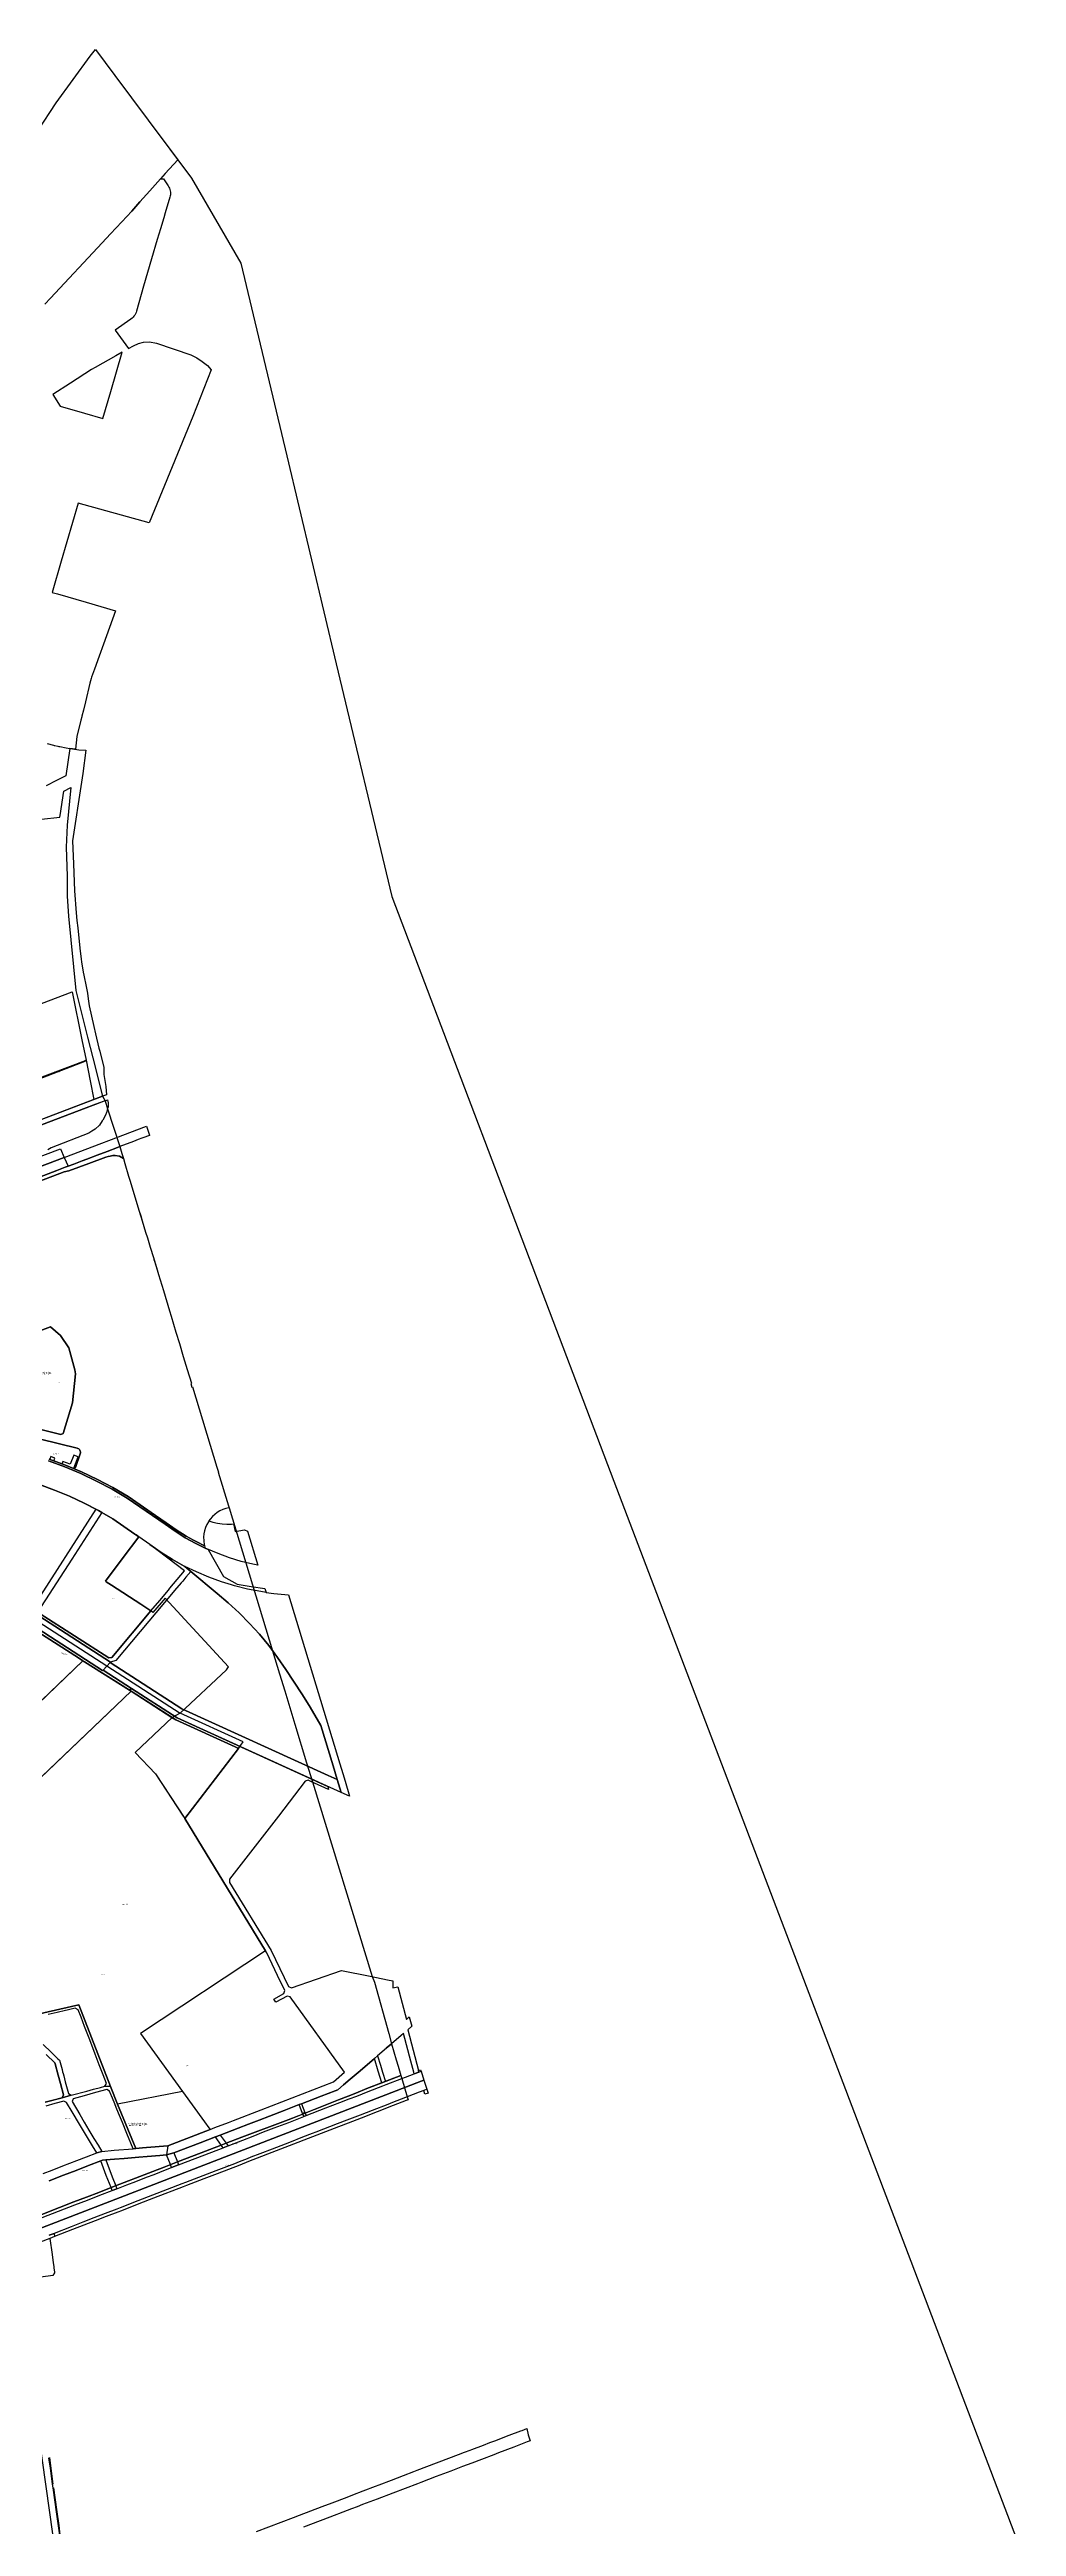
# Model space of a CAD drawing. Header units: metres. Extents: x 198218 to 208474, y 536547 to 547345.
# Drawn here: x 201273 to 202801, y 543351 to 547263 of the extents above; entities that cross this region are included whole.
import ezdxf
from ezdxf.enums import TextEntityAlignment as Align

# ---------------------------------------------------------------- set-up
doc = ezdxf.new("R2010")
doc.units = ezdxf.units.M
for name, color, linetype in [('PARCEL_BONBUN', 7, 'Continuous'), ('PARCEL_BUBUN', 8, 'Continuous'), ('PARCEL_LABEL', 3, 'Continuous'), ('ZONING', 5, 'Continuous'), ('ZONING_LABEL', 6, 'Continuous')]:
    doc.layers.add(name, color=color, linetype=linetype)

msp = doc.modelspace()

# ---------------------------------------------------------------- linework, layer by layer
at = {"layer": 'PARCEL_BONBUN'}
for points in [[(201269.4, 546166.5), (201279.3, 546163.9), (201280.5, 546163.6), (201281.7, 546163.4), (201286.3, 546162.3), (201287.6, 546162), (201289.2, 546161.7), (201299.1, 546159.8), (201305.2, 546158.8), (201309.2, 546158.2), (201319.2, 546156.9), (201330.5, 546155.9), (201325.5, 546119.5), (201323.5, 546105.4), (201309.4, 546012.7), (201310.9, 545976.8), (201312.4, 545934.1), (201315, 545899.2), (201316.3, 545887), (201317.6, 545875.6), (201320.7, 545843.5), (201323.1, 545826), (201323.7, 545821.9), (201326, 545805.5), (201327, 545800.9), (201330.9, 545783), (201333.2, 545772.2), (201334, 545763.5), (201335.8, 545752.5), (201342.9, 545719.8), (201345.7, 545707.9), (201350.9, 545685.3), (201352.6, 545680.6), (201359.1, 545655), (201358.7, 545643.8), (201362.1, 545624.8), (201363.1, 545611.8), (201356.6, 545609.4), (201343.3, 545604.3), (201170.4, 545538.7)], [(201253.3, 545561.6), (201326.5, 545589.4), (201346.2, 545596.8), (201358.6, 545601.6), (201361.1, 545602.5), (201364.6, 545603.9), (201365.8, 545599), (201365.5, 545592.9), (201364.8, 545590.3), (201363.7, 545586), (201363, 545583.9), (201361.5, 545579.8), (201357.2, 545571.9), (201356.2, 545570.5), (201351.8, 545564), (201345, 545557.4), (201339.8, 545554.2), (201335.2, 545551.4), (201275.6, 545528), (201270.2, 545525.1)], [(200792.9, 545321.6), (201296.4, 545512.8), (201426.4, 545562.2), (201430.8, 545547.8), (201430.8, 545547.7), (201420.5, 545543.8), (201419, 545543.2), (201413.3, 545541), (201405.8, 545538.2), (201384, 545529.9), (201380.2, 545528.5), (201364.2, 545522.4), (201348.2, 545516.3), (201332.2, 545510.3), (201324.8, 545507.4), (201311.4, 545502.3), (201302.4, 545498.9), (201298, 545497.3), (201284.7, 545492.2), (201232.5, 545472.4)], [(201247.2, 545510.1), (201290.5, 545526.6), (201296.4, 545512.8), (200792.9, 545321.6)], [(201232.5, 545472.4), (201284.7, 545492.2), (201298, 545497.3), (201302.4, 545498.9), (201311.4, 545502.3), (201324.8, 545507.4), (201332.2, 545510.3), (201348.2, 545516.3), (201364.2, 545522.4), (201380.2, 545528.5), (201384, 545529.9), (201387.2, 545519.2), (201389.7, 545511.1), (201392, 545503.2), (201398.1, 545483.3), (201400.4, 545475.6), (201414.4, 545429.5), (201417.1, 545420.4), (201419.5, 545412.6), (201424.9, 545394.9), (201427.6, 545386), (201427.6, 545385.8), (201430.9, 545375), (201432.1, 545371.1), (201437.1, 545354.6), (201442.9, 545335.6), (201445.2, 545327.8), (201452.9, 545302.5), (201462.5, 545270.8), (201462.5, 545270.8), (201462.5, 545270.8), (201465.2, 545262), (201472.8, 545236.7), (201478.2, 545219.1), (201484.4, 545198.5), (201490.6, 545178), (201497.2, 545156.3), (201496.3, 545156), (201498.1, 545150.3), (201498.9, 545150.6), (201537.4, 545023.7), (201537.6, 545023.6), (201540, 545015.9), (201539.7, 545016), (201555.9, 544962.5), (201556.8, 544959.7), (201556.5, 544959.7), (201551.6, 544958.5), (201546.9, 544956.8), (201542.4, 544954.7), (201538.2, 544952.1), (201534.2, 544949.1), (201530.5, 544945.7), (201527.1, 544941.8), (201525, 544938.8), (201531.2, 544936.9), (201538.5, 544935.2), (201545.8, 544934.2), (201553.3, 544933.7), (201560.8, 544933.8), (201563.6, 544934.1), (201566.6, 544922.3), (201569.8, 544922.6), (201578.1, 544924.1), (201581.2, 544924.9), (201585.7, 544922.4), (201602.3, 544868.7), (201594.3, 544870.3), (201575.7, 544874.9), (201557.4, 544880.5), (201539.3, 544887.1), (201521.7, 544894.6), (201519.9, 544895.4), (201519.2, 544895.8), (201504.4, 544903), (201487.6, 544912.3), (201480.6, 544916.7), (201471.4, 544922.5), (201455.7, 544933.5), (201395.8, 544974.9), (201371.8, 544988.9), (201347.4, 545001.7), (201322.5, 545013.5), (201297.1, 545024.1), (201271.4, 545033.7)], [(201271.4, 545033.7), (201297.1, 545024.1), (201322.5, 545013.5), (201347.4, 545001.7), (201371.8, 544988.9), (201395.8, 544974.9), (201455.7, 544933.5), (201471.4, 544922.5), (201480.6, 544916.7), (201487.6, 544912.3), (201504.4, 544903), (201519.2, 544895.8), (201519.9, 544895.4), (201521.7, 544894.6), (201523.7, 544893.7), (201548, 544850.9), (201569.6, 544839.1), (201591.6, 544835), (201613.1, 544832.1), (201615.5, 544826), (201627.7, 544824.3), (201638.9, 544823.3), (201650.7, 544822.3), (201731.6, 544555.2), (201736.3, 544539.8), (201740, 544527.7), (201747.2, 544503.9), (201733.9, 544509.9), (201727.7, 544530.3), (201721.1, 544552.1), (201701.8, 544615.8), (201685, 544644.8), (201672.7, 544664), (201671.6, 544665.7), (201646.5, 544703.9), (201633.4, 544723.1), (201619.4, 544741.8), (201604.6, 544759.7), (201588.9, 544777), (201572.6, 544793.5), (201555.5, 544809.3), (201537.7, 544824.3), (201496.3, 544859.1), (201486.9, 544867), (201485.9, 544867.5), (201467.3, 544877.8), (201449.3, 544889.1), (201431.8, 544901.4), (201414.3, 544913.5), (201409.7, 544916.7), (201408, 544917.8), (201372.9, 544942.1), (201359.5, 544949.8), (201355.6, 544952.1), (201350.6, 544955), (201327.8, 544966.8), (201304.7, 544977.7), (201281.1, 544987.5), (201257.2, 544996.3)], [(201257.2, 544996.3), (201281.1, 544987.5), (201304.7, 544977.7), (201327.8, 544966.8), (201346.4, 544957.2), (201350.6, 544955), (201355.6, 544952.1), (201359.5, 544949.8), (201372.9, 544942.1), (201408, 544917.8), (201414.3, 544913.5), (201389.6, 544880.9), (201361.4, 544843.5), (201362.8, 544842.6), (201371.2, 544837.2), (201417.2, 544807.1), (201433.3, 544796.6), (201371.6, 544723.2), (201371.6, 544723.2), (201366.6, 544722.4), (201258.1, 544792.3)], [(201258.1, 544792.3), (201366.6, 544722.4), (201371.6, 544723.2), (201433.3, 544796.6), (201447.3, 544813.3), (201460.9, 544829.4), (201463.4, 544832.4), (201486.5, 544859.9), (201431.8, 544901.4), (201449.3, 544889.1), (201467.3, 544877.8), (201485.9, 544867.5), (201486.9, 544867), (201496.3, 544859.1), (201537.7, 544824.3), (201555.5, 544809.3), (201572.6, 544793.5), (201588.9, 544777), (201604.6, 544759.7), (201619.4, 544741.8), (201633.4, 544723.1), (201646.5, 544703.9), (201671.6, 544665.7), (201672.7, 544664), (201685, 544644.8), (201701.8, 544615.8), (201721.1, 544552.1), (201727.7, 544530.3), (201713.6, 544536.7), (201482.2, 544642.1), (201368.8, 544715.1), (201368.8, 544715.1), (201369.4, 544715.9), (201247.2, 544794.6)], [(201235.6, 544775.9), (201318.9, 544722.4), (201325.9, 544717.9), (201255.7, 544650.6)], [(201247.2, 544794.6), (201369.4, 544715.9), (201368.8, 544715.1), (201368.8, 544715.1), (201482.2, 544642.1), (201713.6, 544536.7), (201727.7, 544530.3), (201733.9, 544509.9), (201474.5, 544628), (201402.5, 544674.3), (201357.6, 544703.3), (201356.8, 544702.6), (201237.2, 544779.7)], [(201189.6, 544467.5), (201402.2, 544669.8), (201466.4, 544628.4), (201472.6, 544624.5), (201566.2, 544581.9), (201571.8, 544579.3), (201486.6, 544468.7), (201614.2, 544259.6), (201416.8, 544129.2), (201483.2, 544037.6), (201517.9, 543989.7), (201524.8, 543980.1), (201526.7, 543977.6), (201460, 543951.9), (201426.1, 543949), (201419.7, 543948.5), (201409.2, 543947.6), (201380.7, 544017.4), (201380.7, 544017.4), (201380.7, 544017.4), (201369.2, 544045.5), (201319.5, 544174.4), (201252.6, 544159.2)], [(201252.6, 544159.2), (201319.5, 544174.4), (201369.2, 544045.5), (201380.7, 544017.4), (201409.2, 543947.6), (201419.7, 543948.5), (201426.1, 543949), (201460, 543951.9), (201526.7, 543977.6), (201534.4, 543980.5), (201556.1, 543988.9), (201563.6, 543991.8), (201607.5, 544008.8), (201705.4, 544046.5), (201721.6, 544052.7), (201739.3, 544067.9), (201653.2, 544187.1), (201648.3, 544188.2), (201630.8, 544178.5), (201627.6, 544183.6), (201643.4, 544192.3), (201644.9, 544197.1), (201633.4, 544220.9), (201616.2, 544256.4), (201614.2, 544259.6), (201486.6, 544468.7), (201571.8, 544579.3), (201566.2, 544581.9), (201472.6, 544624.5), (201466.9, 544628.1), (201402.2, 544669.8), (201399.6, 544671.5), (201402.5, 544674.3), (201474.5, 544628), (201712.8, 544519.5), (201714, 544514.6), (201692, 544524.6), (201688.1, 544526.3), (201682, 544529.1), (201677.2, 544527.9), (201634.6, 544472.7), (201557.6, 544372.9), (201557.4, 544367.9), (201623.2, 544260.3), (201650.8, 544203.3), (201655.4, 544201.4), (201734.4, 544228.8), (201779.7, 544219.6), (201807.1, 544214), (201815.6, 544212.2), (201815.4, 544201.4), (201823.3, 544202.9), (201837.1, 544151.6), (201841.4, 544155.3), (201845.8, 544140.6), (201839.1, 544134.9), (201856.1, 544070.7), (201856.7, 544068.4), (201849.2, 544065.5), (201848.5, 544068.1), (201843.9, 544085.3), (201832.3, 544129.1), (201828.7, 544126), (201813.4, 544112.9), (201805.3, 544105.9), (201791.4, 544094.1), (201796, 544079.1), (201799.3, 544068.2), (201803.8, 544053.3), (201798.2, 544051.2), (201792.5, 544069.9), (201786.5, 544089.9), (201763.7, 544070.4), (201748.3, 544057.2), (201737.6, 544048), (201728.8, 544040.5), (201724.3, 544038.8), (201702.3, 544030.3), (201671.2, 544018.3), (201676.7, 544004.2), (201678.5, 543999.6), (201674.7, 543998.1), (201672.9, 544002.8), (201667.5, 544016.9), (201643.7, 544007.7), (201620.7, 543998.8), (201604.2, 543992.5), (201587.7, 543986.1), (201571.3, 543979.8), (201542.9, 543968.8), (201552.1, 543956.1), (201555.1, 543951.9), (201547.4, 543948.9), (201544.4, 543953.1), (201535.2, 543965.9), (201511.3, 543956.6), (201496, 543950.7), (201469.7, 543940.6), (201475.2, 543926.4), (201477, 543921.7), (201465.8, 543917.4), (201464, 543922.1), (201458, 543937.6), (201447.2, 543936.7), (201427.2, 543935.1), (201414, 543933.9), (201391.2, 543932), (201375.9, 543930.7), (201361.9, 543929.6), (201372.2, 543903), (201377.7, 543888.7), (201379.5, 543884), (201372, 543881.2), (201370.2, 543885.8), (201362.7, 543905.2), (201353.9, 543928), (201334.6, 543920.6), (201315.2, 543913.1), (201295, 543905.3), (201272.5, 543896.6)], [(201267.8, 544096), (201281.7, 544082.7), (201282.1, 544081.1), (201286.9, 544063.2), (201290.4, 544050.2), (201295.3, 544032.1), (201292.8, 544027.8), (201278.8, 544024), (201266.2, 544020.6)], [(201261.6, 543838.5), (201313.1, 543858.4), (201333.3, 543866.2), (201352.7, 543873.7), (201372, 543881.2), (201379.5, 543884), (201395, 543890), (201409.2, 543895.5), (201426.3, 543902.1), (201438.2, 543906.7), (201456.1, 543913.7), (201465.8, 543917.4), (201477, 543921.7), (201503.3, 543931.9), (201518.5, 543937.8), (201547.4, 543948.9), (201555.1, 543951.9), (201578.5, 543961), (201595, 543967.3), (201611.4, 543973.7), (201627.9, 543980), (201651, 543988.9), (201674.7, 543998.1), (201678.5, 543999.6), (201709.5, 544011.6), (201731.6, 544020.1), (201746.6, 544025.9), (201758.6, 544030.5), (201776.4, 544037.4), (201799.6, 544046.4), (201805.2, 544048.5), (201829.8, 544058), (201835.4, 544060.2), (201849.2, 544065.5), (201856.7, 544068.4), (201856.1, 544070.7), (201859.5, 544071.8), (201860.1, 544069.7), (201864.7, 544055.4), (201869.3, 544041.1), (201871.2, 544035.2), (201866.2, 544033.5), (201864.6, 544039.3), (201857.1, 544036.4), (201838.4, 544029.2), (201835.3, 544028), (201814.9, 544020.1), (201807.4, 544017.2), (201783.1, 544007.8), (201763.8, 544000.4), (201742.9, 543992.3), (201727.6, 543986.4), (201693.7, 543973.3), (201688.1, 543971.1), (201673, 543965.3), (201652, 543957.2), (201638.5, 543952), (201625.1, 543946.8), (201605.4, 543939.2), (201591.1, 543933.7), (201585.5, 543931.5), (201572.8, 543926.6), (201565.1, 543923.6), (201535.9, 543912.3), (201515.1, 543904.3), (201487.9, 543893.8), (201482.3, 543891.6), (201435.8, 543873.7), (201412.5, 543864.7), (201384.9, 543854), (201379.3, 543851.8), (201361, 543844.7), (201343.2, 543837.9), (201325.5, 543831), (201307.5, 543824.1), (201280.4, 543813.6), (201272.7, 543810.7)], [(201272.7, 543810.7), (201280.4, 543813.6), (201281.1, 543808.5), (201273.4, 543805.6), (201277, 543780.2), (201278.8, 543767.1), (201279.7, 543761), (201279.9, 543759.3), (201280, 543758.8), (201280.1, 543758.2), (201280.3, 543757), (201281.1, 543751), (201278.1, 543747), (201259.3, 543744.3)], [(201600.2, 543342.7), (201658.4, 543364.9), (201667.8, 543368.4), (201703.8, 543382.2), (201719.8, 543388.2), (201743.1, 543397.1), (201752.5, 543400.7), (201768.7, 543406.9), (201788.2, 543414.3), (201793.8, 543416.4), (201813.3, 543423.9), (201832.5, 543431.1), (201848.5, 543437.2), (201854.1, 543439.4), (201919.2, 543464.2), (201928.7, 543467.8), (201937.5, 543471.1), (201940.3, 543472.2), (201958.8, 543479.2), (201969, 543483.1), (201976.5, 543486), (201999.5, 543494.7), (202017.9, 543501.7), (202019.7, 543502.4), (202027.3, 543505.3), (202029.5, 543495.5), (202032.6, 543485.9), (202028, 543484.2), (202025.2, 543483.1), (202020, 543481.1), (202006.5, 543476), (201982.3, 543466.8), (201974.9, 543463.9), (201955.6, 543456.6), (201940.3, 543450.8), (201925.7, 543445.2), (201907.3, 543438.2), (201895.6, 543433.8), (201883.9, 543429.3), (201859.9, 543420.2), (201854.3, 543418), (201815.6, 543403.3), (201790.6, 543393.8), (201767.8, 543385.1), (201759.4, 543381.9), (201750.1, 543378.4), (201729.7, 543370.6), (201726.9, 543369.5), (201700.5, 543359.5), (201674.4, 543349.5)], [(201271.5, 543459.1), (201273.8, 543442.5), (201277.3, 543417.3), (201278.2, 543411.4), (201283.5, 543373.6), (201286.5, 543351.7), (201288.6, 543337.1)]]:
    msp.add_lwpolyline(points, dxfattribs=at)
for points in [[(201068.8, 545500.1), (201356.6, 545609.4), (201361.1, 545602.5), (201346.2, 545596.9), (201326.5, 545589.4), (201135.4, 545516.8), (201109.3, 545506.9), (201080.6, 545496), (201078.5, 545491.5), (201084.3, 545476.1), (201088.8, 545464.3), (201093.6, 545451.8), (201088, 545449.6), (201068.8, 545500.1)], [(201221.8, 545225.6), (201253.4, 545237.6), (201274.5, 545245.6), (201290.2, 545231.9), (201303.3, 545212.4), (201313.3, 545177.3), (201314.2, 545171.2), (201309.3, 545125.1), (201294.7, 545076.8), (201290.9, 545075.5), (201231.8, 545090), (201211, 545094.2), (201171.6, 545202.1), (201170, 545205.9), (201221.8, 545225.6)], [(201325.9, 544717.9), (201318.9, 544722.4), (201235.6, 544775.9), (201149.3, 544795.5), (201124.9, 544801), (201112.2, 544803.9), (201111.9, 544808), (201237.2, 544779.7), (201356.8, 544702.6), (201357.6, 544703.3), (201402.5, 544674.3), (201399.6, 544671.5), (201387.7, 544678.9), (201386.1, 544680), (201356.5, 544698.6), (201328.5, 544716.2), (201327.8, 544716.7), (201325.9, 544718), (201325.9, 544717.9)], [(201106.3, 544449.5), (201106.3, 544449.5), (201091.8, 544529.3), (201094.5, 544531.2), (201235.2, 544631), (201325.9, 544717.9), (201325.9, 544718), (201328.5, 544716.2), (201356.5, 544698.6), (201399.6, 544671.5), (201402.2, 544669.8), (201186, 544464), (201109.2, 544450.1), (201106.3, 544449.5)]]:
    msp.add_lwpolyline(points, close=True, dxfattribs=at)
at = {"layer": 'PARCEL_BUBUN'}
for points in [[(201260.2, 545756.2), (201308.7, 545774.6), (201324.3, 545698.5), (201330.8, 545666.3), (201329.3, 545665.7), (201217.8, 545623.4)], [(201247.2, 545510.1), (201290.5, 545526.6), (201296.4, 545512.8), (200792.9, 545321.6)], [(201232.5, 545472.4), (201284.7, 545492.2), (201298, 545497.3), (201302.4, 545498.9), (201302.4, 545498.9), (201311.4, 545502.3), (201324.8, 545507.4), (201332.2, 545510.3), (201348.2, 545516.3), (201364.2, 545522.4), (201380.2, 545528.5), (201384, 545529.9), (201387.2, 545519.2), (201389.7, 545511.1), (201383.4, 545515.1), (201376.9, 545516), (201373.2, 545515.9), (201368.9, 545515), (201365.5, 545514.4), (201362.1, 545513.2), (201335, 545503.1), (201303.8, 545491.9), (201296.3, 545490.2), (201078.6, 545407.6)], [(201078.6, 545407.6), (201296.3, 545490.2), (201303.8, 545491.9), (201335, 545503.1), (201362.1, 545513.2), (201365.5, 545514.4), (201368.9, 545515), (201373.2, 545515.9), (201376.9, 545516), (201383.4, 545515.1), (201389.7, 545511.1), (201392, 545503.2), (201398.1, 545483.3), (201400.4, 545475.6), (201414.4, 545429.5), (201417.1, 545420.4), (201419.5, 545412.6), (201424.9, 545394.9), (201427.6, 545386), (201427.6, 545385.8), (201430.9, 545375), (201432.1, 545371.1), (201437.1, 545354.6), (201442.9, 545335.6), (201445.2, 545327.8), (201452.9, 545302.5), (201462.5, 545270.8), (201462.5, 545270.8), (201465.2, 545262), (201472.8, 545236.7), (201478.2, 545219.1), (201484.4, 545198.5), (201490.6, 545178), (201497.2, 545156.3), (201496.3, 545156), (201498.1, 545150.3), (201498.9, 545150.6), (201537.4, 545023.7), (201537.6, 545023.6), (201540, 545015.9), (201539.7, 545016), (201555.9, 544962.5), (201556.8, 544959.7), (201556.5, 544959.7), (201551.6, 544958.5), (201546.9, 544956.8), (201542.4, 544954.7), (201538.2, 544952.1), (201534.2, 544949.1), (201530.5, 544945.7), (201527.1, 544941.8), (201525, 544938.8), (201524.1, 544937.6), (201521.6, 544933), (201519.5, 544928.2), (201518, 544923.3), (201517, 544918.2), (201516.6, 544913), (201516.7, 544907.8), (201517, 544905.8), (201517.3, 544902.7), (201518.1, 544899.7), (201505.8, 544905.6), (201500.5, 544908.6), (201489.2, 544914.9), (201473.2, 544924.9), (201457.4, 544936), (201440.6, 544947.6), (201397.3, 544977.5), (201373.3, 544991.5), (201348.7, 545004.4), (201323.8, 545016.3), (201310.7, 545021.7), (201311.7, 545022.2), (201314.3, 545023.4), (201321.7, 545044.9), (201322, 545046.4), (201322, 545047.8), (201321.7, 545049.2), (201321.1, 545050.5), (201320.3, 545051.6), (201319.2, 545052.6), (201318, 545053.3), (201316.7, 545053.8), (201228.6, 545075.3)], [(201228.6, 545075.3), (201316.7, 545053.8), (201318, 545053.3), (201319.2, 545052.6), (201320.3, 545051.6), (201321.1, 545050.5), (201321.7, 545049.2), (201322, 545047.8), (201322, 545046.4), (201321.7, 545044.9), (201314.3, 545023.4), (201311.7, 545022.2), (201318.5, 545040), (201311.3, 545042.8), (201305.7, 545028.3), (201294.1, 545032.7), (201292.6, 545029), (201280, 545033.7), (201281.7, 545038), (201275.1, 545040.3), (201273.6, 545036.1), (201272.4, 545036.5)], [(201271.4, 545033.7), (201297.1, 545024.1), (201322.5, 545013.5), (201347.4, 545001.7), (201371.8, 544988.9), (201395.8, 544974.9), (201455.7, 544933.5), (201471.4, 544922.5), (201480.6, 544916.7), (201487.6, 544912.3), (201504.4, 544903), (201519.2, 544895.8), (201519.9, 544895.4), (201521.7, 544894.6), (201523.7, 544893.7), (201523.7, 544893.7), (201548, 544850.9), (201569.6, 544839.1), (201591.6, 544835), (201613.1, 544832.1), (201615.5, 544826), (201606.7, 544827.2), (201585.7, 544831.2), (201565.1, 544836.3), (201560.4, 544837.8), (201544.7, 544842.6), (201524.7, 544849.8), (201505.1, 544858.2), (201486.9, 544867), (201485.9, 544867.5), (201467.3, 544877.8), (201449.3, 544889.1), (201431.8, 544901.4), (201414.3, 544913.5), (201409.7, 544916.7), (201408, 544917.8), (201372.9, 544942.1), (201359.5, 544949.8), (201355.6, 544952.1), (201350.6, 544955), (201327.8, 544966.8), (201304.7, 544977.7), (201281.1, 544987.5), (201257.2, 544996.3)], [(201272.4, 545036.5), (201273.6, 545036.1), (201280, 545033.7), (201292.6, 545029), (201298.2, 545026.9), (201310.7, 545021.7), (201323.8, 545016.3), (201348.7, 545004.4), (201373.3, 544991.5), (201397.3, 544977.5), (201440.6, 544947.6), (201457.4, 544936), (201473.2, 544924.9), (201489.2, 544914.9), (201500.5, 544908.6), (201505.8, 544905.6), (201518.1, 544899.7), (201518.1, 544899.7), (201518.5, 544897.6), (201519.2, 544895.8), (201504.4, 544903), (201487.6, 544912.3), (201480.6, 544916.7), (201471.4, 544922.5), (201455.7, 544933.5), (201395.8, 544974.9), (201371.8, 544988.9), (201347.4, 545001.7), (201322.5, 545013.5), (201297.1, 545024.1), (201271.4, 545033.7)], [(201257.2, 544996.3), (201281.1, 544987.5), (201304.7, 544977.7), (201327.8, 544966.8), (201346.4, 544957.2), (201245.5, 544800.3)], [(201258.1, 544792.3), (201366.6, 544722.4), (201371.6, 544723.2), (201433.3, 544796.6), (201433.3, 544796.6), (201447.3, 544813.3), (201460.9, 544829.4), (201463.4, 544832.4), (201486.5, 544859.9), (201431.8, 544901.4), (201449.3, 544889.1), (201467.3, 544877.8), (201485.9, 544867.5), (201486.9, 544867), (201496.3, 544859.1), (201488.6, 544849.9), (201483.5, 544843.8), (201481.2, 544841.1), (201470.7, 544828.7), (201463.2, 544819.7), (201454.8, 544809.7), (201378, 544718.4), (201369.4, 544715.9), (201247.2, 544794.6)], [(201252.6, 544159.2), (201319.5, 544174.4), (201369.2, 544045.5), (201360.7, 544046.1), (201363, 544050.5), (201357.7, 544064.2), (201351.7, 544079.9), (201345.2, 544096.7), (201336.5, 544119.3), (201328.4, 544140.2), (201322.8, 544154.9), (201318.2, 544166.6), (201313.8, 544169), (201301.1, 544166.1), (201298.5, 544165.5), (201285.3, 544162.5), (201285.3, 544162.5), (201270.9, 544159.3)], [(201263.2, 544111.6), (201275.4, 544099.8), (201286.2, 544089.4), (201288.8, 544086.9), (201292.8, 544072.2), (201293.7, 544068.8), (201294.5, 544065.9), (201295.4, 544062.5), (201298, 544052.9), (201303, 544034.2), (201307.3, 544031.7), (201292.8, 544027.8), (201295.3, 544032.1), (201290.4, 544050.2), (201286.9, 544063.2), (201282.1, 544081.1), (201281.7, 544082.7), (201267.8, 544096)], [(201261.6, 543838.5), (201313.1, 543858.4), (201333.3, 543866.2), (201352.7, 543873.7), (201372, 543881.2), (201379.5, 543884), (201395, 543890), (201409.2, 543895.5), (201426.3, 543902.1), (201438.2, 543906.7), (201456.1, 543913.7), (201465.8, 543917.4), (201477, 543921.7), (201503.3, 543931.9), (201518.5, 543937.8), (201547.4, 543948.9), (201555.1, 543951.9), (201578.5, 543961), (201595, 543967.3), (201611.4, 543973.7), (201627.9, 543980), (201651, 543988.9), (201674.7, 543998.1), (201678.5, 543999.6), (201709.5, 544011.6), (201731.6, 544020.1), (201746.6, 544025.9), (201758.6, 544030.5), (201776.4, 544037.4), (201799.6, 544046.4), (201805.2, 544048.5), (201829.8, 544058), (201835.4, 544060.2), (201849.2, 544065.5), (201856.7, 544068.4), (201860.1, 544069.7), (201860.1, 544069.7), (201864.7, 544055.4), (201860.5, 544053.8), (201213.1, 543803.7)], [(201213.1, 543803.7), (201860.5, 544053.8), (201864.7, 544055.4), (201869.3, 544041.1), (201864.6, 544039.3), (201857.1, 544036.4), (201838.4, 544029.2), (201835.3, 544028), (201814.9, 544020.1), (201807.4, 544017.2), (201783.1, 544007.8), (201763.8, 544000.4), (201742.9, 543992.3), (201727.6, 543986.4), (201693.7, 543973.3), (201688.1, 543971.1), (201673, 543965.3), (201652, 543957.2), (201638.5, 543952), (201625.1, 543946.8), (201605.4, 543939.2), (201591.1, 543933.7), (201585.5, 543931.5), (201572.8, 543926.6), (201565.1, 543923.6), (201535.9, 543912.3), (201515.1, 543904.3), (201487.9, 543893.8), (201482.3, 543891.6), (201435.8, 543873.7), (201412.5, 543864.7), (201384.9, 543854), (201379.3, 543851.8), (201361, 543844.7), (201343.2, 543837.9), (201325.5, 543831), (201307.5, 543824.1), (201280.4, 543813.6), (201272.7, 543810.7)], [(201266.2, 544020.6), (201292.8, 544027.8), (201307.3, 544031.7), (201331.9, 544038.3), (201342.7, 544041.2), (201353.8, 544044.2), (201360.7, 544046.1), (201369.2, 544045.5), (201380.7, 544017.4), (201409.2, 543947.6), (201405.1, 543947.2), (201395.2, 543971.3), (201388.1, 543988.8), (201383.7, 543999.5), (201379.6, 544009.6), (201375.1, 544020.6), (201370.9, 544030.9), (201370.5, 544031.8), (201367.8, 544038.4), (201363.4, 544040.6), (201345.7, 544035.8), (201327.9, 544031), (201310.4, 544026.3), (201308.6, 544021.7), (201320.9, 544001.1), (201328, 543989.2), (201335.4, 543976.7), (201343.3, 543963.6), (201349.7, 543952.9), (201355.6, 543943.1), (201347.7, 543940.6), (201340.9, 543952), (201333, 543965.1), (201320.5, 543986.2), (201308.8, 544005.7), (201300, 544020.4), (201295.4, 544022.3), (201281.7, 544018.6), (201267.1, 544014.7)], [(201262.9, 543908), (201277.2, 543913.5), (201294.2, 543920), (201316.2, 543928.5), (201331.6, 543934.4), (201347.7, 543940.6), (201355.6, 543943.1), (201375, 543944.7), (201405.1, 543947.2), (201409.2, 543947.6), (201419.7, 543948.5), (201426.1, 543949), (201460, 543951.9), (201458, 543937.6), (201447.2, 543936.7), (201427.2, 543935.1), (201414, 543933.9), (201391.2, 543932), (201375.9, 543930.7), (201361.9, 543929.6), (201372.2, 543903), (201377.7, 543888.7), (201370.2, 543885.8), (201370.2, 543885.8), (201362.7, 543905.2), (201353.9, 543928), (201334.6, 543920.6), (201315.2, 543913.1), (201295, 543905.3), (201272.5, 543896.6)], [(201295.4, 543216), (201250.5, 543536.7)], [(201271.5, 543459.1), (201273.8, 543442.5), (201277.3, 543417.3), (201278.2, 543411.4), (201283.5, 543373.6), (201286.5, 543351.7), (201288.6, 543337.1)]]:
    msp.add_lwpolyline(points, dxfattribs=at)
for points in [[(201147.3, 545645.7), (201207.8, 545634.3), (201217.8, 545623.4), (201218.8, 545622.3), (201329.6, 545664.8), (201329.3, 545665.7), (201330.8, 545666.3), (201337.3, 545633.7), (201343.3, 545604.3), (201170.4, 545538.7), (201169.4, 545539.6), (201169.2, 545539.8), (201149.1, 545559.9), (201123.7, 545585.2), (201109.4, 545599.3), (201147.3, 545645.7)], [(201329.3, 545665.7), (201329.6, 545664.8), (201218.8, 545622.3), (201217.8, 545623.4), (201329.3, 545665.7)], [(201068.8, 545500.1), (201356.6, 545609.4), (201361.1, 545602.5), (201346.2, 545596.9), (201326.5, 545589.4), (201135.4, 545516.8), (201109.3, 545506.9), (201080.6, 545496), (201078.5, 545491.5), (201084.3, 545476.1), (201088.8, 545464.3), (201093.6, 545451.8), (201088, 545449.6), (201068.8, 545500.1)], [(200818.1, 545315.1), (200809.1, 545311.7), (200792.9, 545321.6), (201296.4, 545512.8), (201302.4, 545498.9), (201298, 545497.3), (201284.7, 545492.2), (201232.5, 545472.4), (201208.8, 545463.4), (201149.8, 545441), (201102.2, 545422.9), (201042, 545400.1), (201017.5, 545390.8), (200868.1, 545334.1), (200857.8, 545330.1), (200851.8, 545327.9), (200850.2, 545327.3), (200842.6, 545324.4), (200837.7, 545322.5), (200834.7, 545321.4), (200824.9, 545317.7), (200818.1, 545315.1)], [(201243.1, 545265.3), (201211.5, 545253.3), (201221.8, 545225.6), (201170, 545205.9), (201171.6, 545202.1), (201211, 545094.2), (201231.8, 545090), (201290.9, 545075.5), (201294.7, 545076.8), (201309.3, 545125.1), (201314.2, 545171.2), (201313.3, 545177.3), (201303.3, 545212.4), (201290.2, 545231.9), (201274.5, 545245.6), (201253.4, 545237.6), (201243.1, 545265.3)], [(201221.8, 545225.6), (201253.4, 545237.6), (201274.5, 545245.6), (201290.2, 545231.9), (201303.3, 545212.4), (201313.3, 545177.3), (201314.2, 545171.2), (201309.3, 545125.1), (201294.7, 545076.8), (201290.9, 545075.5), (201231.8, 545090), (201211, 545094.2), (201171.6, 545202.1), (201170, 545205.9), (201221.8, 545225.6)], [(201061.5, 544696.4), (201060.6, 544710.7), (201093.6, 544720.5), (201092, 544724.2), (201086.1, 544737.6), (201090.5, 544748.8), (201092.2, 544753), (201096.6, 544756.3), (201116, 544770.7), (201129.2, 544780.5), (201130.5, 544781.5), (201149.3, 544795.5), (201235.6, 544775.9), (201318.9, 544722.4), (201325.9, 544717.9), (201255.7, 544650.6), (201235.2, 544631), (201171.4, 544585.7), (201156, 544574.8), (201129.8, 544556.2), (201124.4, 544552.4), (201091.8, 544529.3), (201091, 544533.6), (201061.5, 544696.4)], [(201110.1, 544826.9), (201244.2, 544796.5), (201247.2, 544794.6), (201369.4, 544715.9), (201368.8, 544715.1), (201357.6, 544703.3), (201356.8, 544702.6), (201237.2, 544779.7), (201111.9, 544808), (201110.1, 544826.9)], [(201402.5, 544674.3), (201399.6, 544671.5), (201387.7, 544678.9), (201386.1, 544680), (201356.5, 544698.6), (201328.5, 544716.2), (201327.8, 544716.7), (201325.9, 544718), (201325.9, 544717.9), (201318.9, 544722.4), (201235.6, 544775.9), (201149.3, 544795.5), (201124.9, 544801), (201112.2, 544803.9), (201111.9, 544808), (201237.2, 544779.7), (201356.8, 544702.6), (201357.6, 544703.3), (201402.5, 544674.3)], [(201094.5, 544531.2), (201235.2, 544631), (201325.9, 544717.9), (201325.9, 544718), (201328.5, 544716.2), (201356.5, 544698.6), (201399.6, 544671.5), (201402.2, 544669.8), (201186, 544464), (201109.2, 544450.1), (201094.5, 544531.2)], [(201402.2, 544669.8), (201466.9, 544628.1), (201408.2, 544573.1), (201440.7, 544539.1), (201486.6, 544468.7), (201614.2, 544259.6), (201416.8, 544129.2), (201483.2, 544037.6), (201380.7, 544017.4), (201369.2, 544045.5), (201319.5, 544174.4), (201252.6, 544159.2), (201245.7, 544158), (201189.6, 544467.5), (201402.2, 544669.8)]]:
    msp.add_lwpolyline(points, close=True, dxfattribs=at)
at = {"layer": 'ZONING'}
for points in [[(201254.7, 547134.2), (201283.4, 547178.3), (201337.1, 547252.3), (201345.5, 547262.7), (201376.2, 547221.8), (201429, 547151.2), (201497.4, 547059.7), (201575.5, 546925.1), (201647.9, 546621), (201726.2, 546292.6), (201726.2, 546292.6), (201813.7, 545924.9), (201885.5, 545736.5), (202164.9, 545001.4), (202446, 544263.3), (202801, 543331.3)], [(201254.7, 547134.2), (201283.4, 547178.3), (201337.1, 547252.3), (201345.5, 547262.7), (201376.2, 547221.8), (201429, 547151.2), (201476, 547088.3), (201455.6, 547066.9), (201448.4, 547058.7), (201431.3, 547039.3), (201416, 547022), (201403.3, 547007.6), (201387.3, 546990.5), (201369.4, 546971.4), (201356.2, 546957.3), (201274.6, 546870.1), (201265.5, 546860.3)], [(201265.5, 546860.3), (201274.6, 546870.1), (201356.2, 546957.3), (201369.4, 546971.4), (201387.3, 546990.5), (201403.3, 547007.6), (201416, 547022), (201431.3, 547039.3), (201448.4, 547058.7), (201453.3, 547058.3), (201460.7, 547047.5), (201461.8, 547045.6), (201462.6, 547043.7), (201463.3, 547041.7), (201463.7, 547039.7), (201464, 547037.6), (201464.1, 547035.5), (201464, 547033.4), (201463.7, 547031.4), (201463.2, 547029.3), (201455.9, 547004.9), (201453.6, 546997.1), (201448.3, 546979.3), (201443.3, 546962.6), (201434.3, 546932.2), (201421.5, 546889.1), (201410.6, 546849.5), (201409.8, 546847.4), (201408.9, 546845.4), (201407.8, 546843.4), (201406.5, 546841.6), (201405, 546839.9), (201403.4, 546838.4), (201401.6, 546837), (201376.9, 546819.7), (201397.8, 546790.3), (201405.5, 546794.8), (201413.9, 546798.3), (201421.6, 546800.3), (201430.9, 546800.9), (201442.2, 546799.2), (201496.3, 546780.4), (201505.7, 546775.6), (201514.5, 546770.1), (201522.5, 546763.7), (201528.6, 546757), (201499.5, 546683), (201430.7, 546515.1), (201318.3, 546546.1), (201291.7, 546454.4), (201277.4, 546405.4), (201285.4, 546403), (201330.9, 546389.9), (201377.3, 546376.4), (201358.1, 546323.4), (201351.3, 546304.6), (201343.9, 546284.2), (201339.2, 546271.2), (201338.7, 546269.5), (201336.9, 546262), (201329.8, 546232.7), (201326.5, 546219.5), (201324.2, 546209.9), (201323.9, 546208.8), (201322.7, 546203.6), (201316.3, 546177.5), (201314, 546157.6), (201309.2, 546158.2), (201305.2, 546158.8), (201299, 546115.6), (201284.3, 546108.2), (201267.9, 546099.8)], [(201202.2, 546041), (201289.6, 546050.1), (201290, 546053), (201295.4, 546091.4), (201306.9, 546097.2), (201301, 546037.9), (201299.2, 546002.8), (201301, 545956.9), (201301, 545925.4), (201302.8, 545893.9), (201314.7, 545776.8), (201333.3, 545702.6), (201341.4, 545670.3), (201356.6, 545609.4), (201361.1, 545602.5), (201364.7, 545589.9), (201384, 545529.9), (201387.2, 545519.2), (201389.7, 545511.1), (201392, 545503.2), (201398.1, 545483.3), (201400.4, 545475.6), (201414.4, 545429.5), (201419.5, 545412.6), (201424.9, 545394.9), (201427.6, 545386), (201427.6, 545385.8), (201430.9, 545375), (201432.1, 545371.1), (201437.1, 545354.6), (201438, 545351.5), (201438.7, 545349.2), (201442.9, 545335.6), (201445.2, 545327.8), (201452.9, 545302.5), (201462.5, 545270.8), (201465.2, 545262), (201472.8, 545236.7), (201478.2, 545219.1), (201484.4, 545198.5), (201490.6, 545178), (201497.2, 545156.3), (201496.3, 545156), (201498.1, 545150.3), (201498.9, 545150.6), (201537.4, 545023.7), (201537.6, 545023.6), (201540, 545015.9), (201539.7, 545016), (201555.9, 544962.5), (201556.8, 544959.7), (201625.6, 544733.7), (201636.5, 544697.4), (201644.7, 544670.2), (201660.6, 544617.7), (201679.1, 544556.8), (201688.7, 544526.5), (201782.8, 544219.3), (201786.6, 544210.2), (201809.3, 544129.3), (201813.4, 544112.9), (201805.2, 544105.9), (201791.4, 544094.1), (201786.5, 544089.9), (201763.7, 544070.4), (201748.3, 544057.2), (201748.3, 544057.2), (201737.6, 544048), (201737.6, 544048), (201728.8, 544040.5), (201724.3, 544038.8), (201702.3, 544030.3), (201671.2, 544018.3), (201667.5, 544016.9), (201643.7, 544007.7), (201620.7, 543998.8), (201604.2, 543992.5), (201587.7, 543986.1), (201571.3, 543979.8), (201542.9, 543968.8), (201535.2, 543965.9), (201511.3, 543956.6), (201496, 543950.7), (201469.7, 543940.6), (201458, 543937.6), (201447.2, 543936.7), (201427.2, 543935.1), (201414, 543933.9), (201391.2, 543932), (201375.9, 543930.7), (201361.9, 543929.6), (201356.7, 543929.1), (201353.9, 543928), (201334.6, 543920.6), (201315.2, 543913.1), (201295, 543905.3), (201272.5, 543896.6)], [(201272.4, 545036.5), (201298.2, 545026.9), (201310.7, 545021.7), (201314.3, 545023.4), (201321.7, 545044.9), (201322, 545046.4), (201322, 545047.8), (201321.7, 545049.2), (201321.1, 545050.5), (201320.3, 545051.6), (201319.2, 545052.6), (201318, 545053.3), (201316.7, 545053.8), (201228.6, 545075.3)], [(201228.6, 545075.3), (201316.7, 545053.8), (201318, 545053.3), (201319.2, 545052.6), (201320.3, 545051.6), (201321.1, 545050.5), (201321.7, 545049.2), (201322, 545047.8), (201322, 545046.4), (201321.7, 545044.9), (201314.3, 545023.4), (201310.7, 545021.7), (201298.2, 545026.9), (201272.4, 545036.5)], [(201247.6, 544784.5), (201479.7, 544635.3), (201466.9, 544628.1), (201408.2, 544573.1), (201440.7, 544539.1), (201483.1, 544474.1), (201486.6, 544468.7), (201571.8, 544579.3), (201578.8, 544589.7), (201479.7, 544635.3), (201552.9, 544703.7), (201555.9, 544708.4), (201455.8, 544816.9), (201436.5, 544794.4), (201433.3, 544796.6), (201417.2, 544807.1), (201371.2, 544837.2), (201362.8, 544842.6), (201361.4, 544843.5), (201389.6, 544880.9), (201414.3, 544913.5), (201408, 544917.8), (201372.9, 544942.1), (201359.5, 544949.8), (201355.6, 544952.1), (201355.6, 544952.1), (201308.1, 544878.4), (201254.3, 544794.8)], [(201272.5, 543896.6), (201295, 543905.3), (201315.2, 543913.1), (201334.6, 543920.6), (201353.9, 543928), (201356.7, 543929.1), (201361.9, 543929.6), (201375.9, 543930.7), (201391.2, 543932), (201414, 543933.9), (201427.2, 543935.1), (201447.2, 543936.7), (201458, 543937.6), (201469.7, 543940.6), (201496, 543950.7), (201511.3, 543956.6), (201535.2, 543965.9), (201542.9, 543968.8), (201571.3, 543979.8), (201587.7, 543986.1), (201604.2, 543992.5), (201620.7, 543998.8), (201643.7, 544007.7), (201667.5, 544016.9), (201671.2, 544018.3), (201702.3, 544030.3), (201724.3, 544038.8), (201728.8, 544040.5), (201737.6, 544048), (201748.3, 544057.2), (201763.7, 544070.4), (201786.5, 544089.9), (201791.4, 544094.1), (201805.2, 544105.9), (201813.4, 544112.9), (201820.9, 544087.8), (201824, 544077.7), (201828.4, 544062.8), (201774.6, 544042.1), (201756.8, 544035.2), (201744.7, 544030.5), (201729.8, 544024.7), (201677, 544003.5), (201676.7, 544004.2), (201672.9, 544002.8), (201673.2, 544002), (201650.3, 543992.8), (201576.7, 543965.6), (201552.1, 543956.1), (201544.4, 543953.1), (201501.5, 543936.5), (201475.2, 543926.4), (201454.3, 543918.3), (201436.4, 543911.4), (201370.2, 543885.8), (201350.9, 543878.3), (201331.5, 543870.9), (201311.3, 543863.1), (201288.6, 543854.3), (201260.9, 543843.6)], [(201260.9, 543843.6), (201288.6, 543854.3), (201311.3, 543863.1), (201331.5, 543870.9), (201350.9, 543878.3), (201370.2, 543885.8), (201436.4, 543911.4), (201454.3, 543918.3), (201475.2, 543926.4), (201501.5, 543936.5), (201544.4, 543953.1), (201552.1, 543956.1), (201552.1, 543956.1), (201576.7, 543965.6), (201650.3, 543992.8), (201729.8, 544024.7), (201744.7, 544030.5), (201756.8, 544035.2), (201774.6, 544042.1), (201798.2, 544051.2), (201828.4, 544062.8), (201829.8, 544058), (201838.4, 544029.2), (201839.9, 544024.4), (201836.7, 544023.2), (201816.3, 544015.3), (201765.6, 543995.7), (201744.7, 543987.6), (201729.5, 543981.7), (201695.5, 543968.6), (201587.3, 543926.8), (201573.5, 543921.5), (201537.7, 543907.7), (201516.9, 543899.6), (201489.7, 543889.1), (201484.1, 543887), (201437.6, 543869), (201414.3, 543860), (201386.7, 543849.3), (201381.1, 543847.1), (201362.8, 543840.1), (201345, 543833.2), (201327.3, 543826.4), (201309.3, 543819.4), (201281.1, 543808.5), (201273.4, 543805.6), (201258.3, 543799.7)], [(201272.8, 543459.3), (201275, 543442.7), (201278.4, 543417.4), (201277.3, 543417.3), (201278.2, 543411.4), (201279.2, 543411.5), (201284.4, 543373.8), (201287.5, 543351.9), (201289.6, 543337.3)]]:
    msp.add_lwpolyline(points, dxfattribs=at)
for points in [[(201357.5, 546680.1), (201369.9, 546722.8), (201387.8, 546784.5), (201377.8, 546778.7), (201345.3, 546760.4), (201339.5, 546757.2), (201306.3, 546736), (201278.2, 546718.1), (201290, 546699.7), (201328.1, 546688.6), (201357.5, 546680.1)], [(201274.5, 545245.6), (201253.4, 545237.6), (201221.8, 545225.6), (201170, 545205.9), (201171.6, 545202.1), (201211, 545094.2), (201231.8, 545090), (201290.9, 545075.5), (201294.7, 545076.8), (201309.3, 545125.1), (201314.2, 545171.2), (201313.3, 545177.3), (201303.3, 545212.4), (201290.2, 545231.9), (201274.5, 545245.6)], [(201170, 545205.9), (201221.8, 545225.6), (201253.4, 545237.6), (201274.5, 545245.6), (201290.2, 545231.9), (201303.3, 545212.4), (201313.3, 545177.3), (201314.2, 545171.2), (201309.3, 545125.1), (201294.7, 545076.8), (201290.9, 545075.5), (201231.8, 545090), (201211, 545094.2), (201171.6, 545202.1), (201170, 545205.9)]]:
    msp.add_lwpolyline(points, close=True, dxfattribs=at)

# ---------------------------------------------------------------- texts
at = {"layer": 'PARCEL_LABEL'}
for s, p in [('58-29대', (201285, 545648.4)), ('20', (201288, 545157.7)), ('20-49 공', (201283.8, 545044.9)), ('20-50 도', (201379.4, 544976.9)), ('120-2 도', (201375.3, 544816.1)), ('121', (201293.2, 544730.6)), ('121-1도', (201297.2, 544728.3)), ('1685 대', (201391.9, 544333.1)), ('1685', (201357.6, 544222.7)), ('1738', (201490.8, 544078.1)), ('1738-9도', (201301.9, 543994.8)), ('1748-4도', (201565.7, 543954.9)), ('1738-8도', (201329.2, 543912.8)), ('1748-22도', (201556, 543921.5))]:
    msp.add_text(s, height=1.6, dxfattribs=at).set_placement(p, align=Align.MIDDLE_CENTER)
at = {"layer": 'ZONING_LABEL'}
for s, p in [('제2종일반주거지역', (201254.7, 545171.8)), ('일반상업지역', (201413.1, 543985.7))]:
    msp.add_text(s, height=4, dxfattribs=at).set_placement(p, align=Align.MIDDLE_CENTER)

doc.saveas('drawing.dxf')
